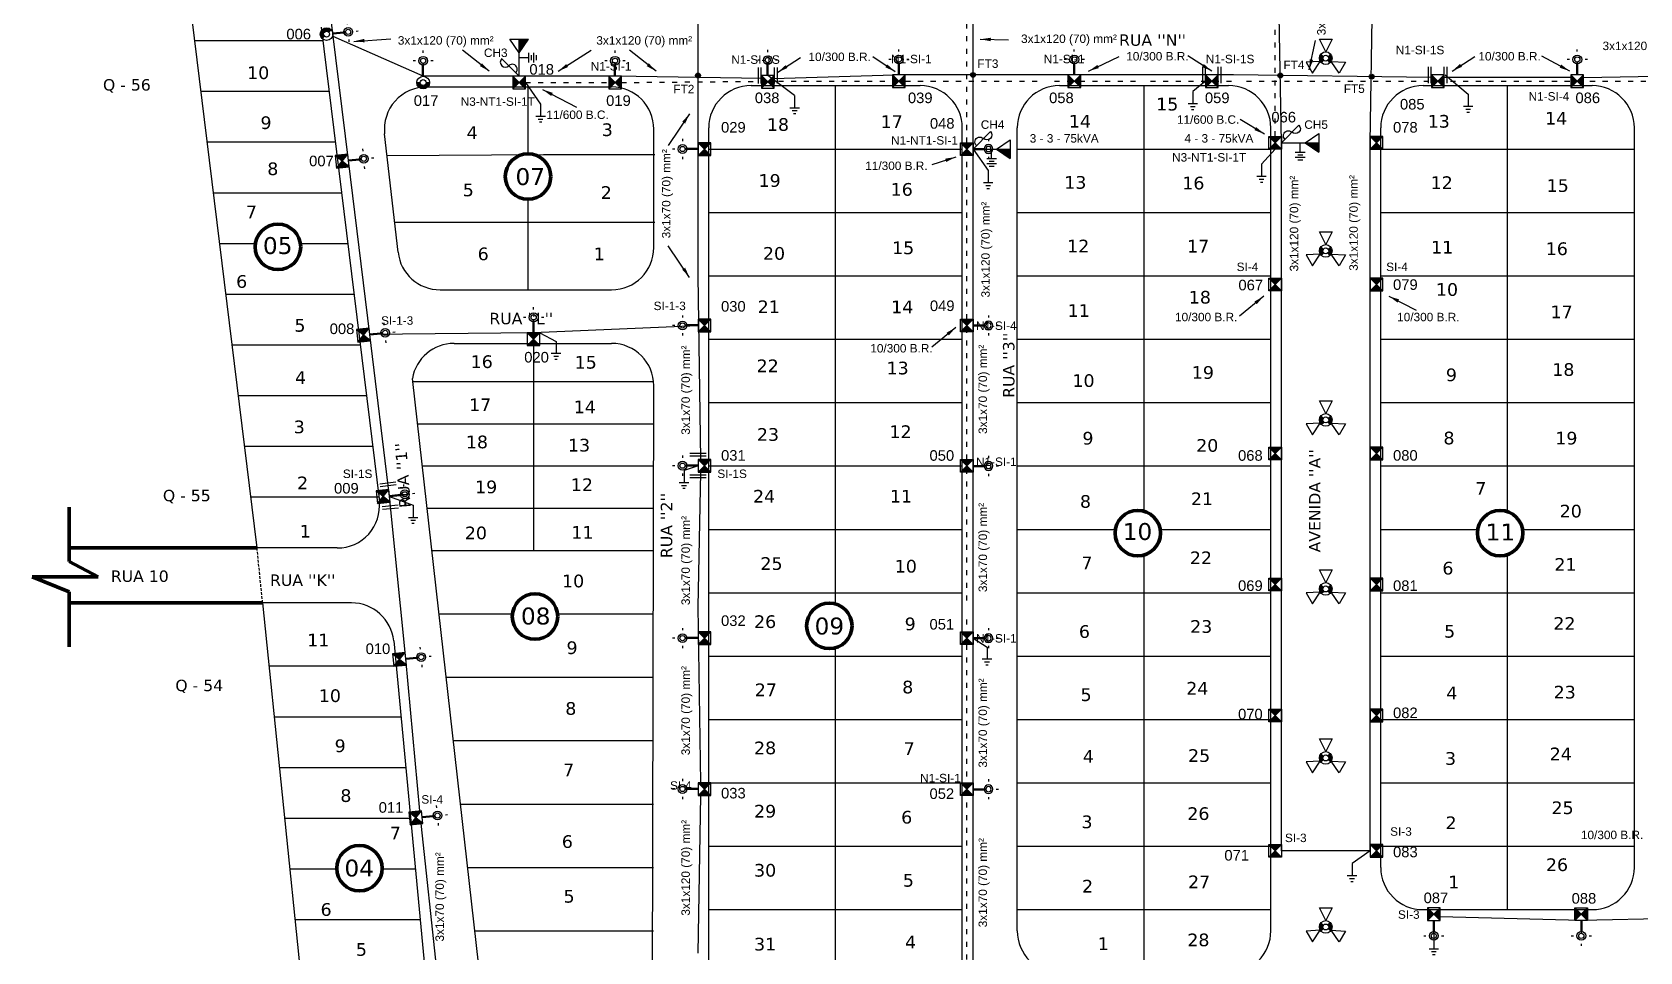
# Model space of a CAD drawing. Header units: millimetres. Extents: x 573 to 1525, y 204 to 1035.
# Drawn here: x 766 to 1146.4, y 544.7 to 762.4 of the extents above; entities that cross this region are included whole.
import ezdxf

# ---------------------------------------------------------------- set-up
doc = ezdxf.new("R2010")
doc.units = ezdxf.units.MM
doc.header["$LTSCALE"] = 0.1
doc.linetypes.add('ACAD_ISO03W100', pattern=[30, 12, -18])
doc.linetypes.add('DASHED2', pattern=[9.525, 6.35, -3.175])
for name, color, linetype in [('Aterramento do neutro', 7, 'Continuous'), ('Chave Seccionadora', 7, 'Continuous'), ('DIVISALOTE', 8, 'Continuous'), ('LAGO', 4, 'Continuous'), ('Linha de Alta', 7, 'ACAD_ISO03W100'), ('Linha de Baixa', 7, 'Continuous'), ('LOTEAMENTO', 7, 'Continuous'), ('Luminária', 7, 'Continuous'), ('Luminária Central', 7, 'Continuous'), ('Numero do Poste', 7, 'Continuous'), ('Posteamento Quadrado', 7, 'Continuous'), ('Posteamento_circular', 7, 'Continuous'), ('Posto de Transformação de 112-5kVA', 7, 'Continuous'), ('Posto de transformação de 75kVA', 7, 'Continuous'), ('SECCIONAMENTO', 7, 'Continuous'), ('TEXTO', 5, 'Continuous'), ('TEXTO_POSTES', 7, 'Continuous')]:
    doc.layers.add(name, color=color, linetype=linetype)
doc.styles.get("Standard").update_dxf_attribs({"font": 'arial.ttf'})
doc.styles.add('TEXTO ARQ', font='verdana.ttf', dxfattribs={"height": 0.13})
doc.dimstyles.new('ISO-25', dxfattribs={"dimtxt": 2.5, "dimasz": 2.5, "dimexe": 1.25, "dimexo": 0.625, "dimtad": 1, "dimtxsty": 'Standard', "dimcen": 2.5, "dimadec": 0, "dimazin": 0, "dimtfac": 1, "dimtmove": 0, "dimatfit": 3, "dimfxl": 1, "dimarcsym": 0})

# ---------------------------------------------------------------- blocks, each defined once
blk = doc.blocks.new('A$C36D80377')
at = {"layer": 'Posteamento Quadrado'}
h = blk.add_hatch(color=256, dxfattribs=at)
h.paths.add_polyline_path([(3, 3), (0, 3), (1.5, 1.5)])
h.paths.add_polyline_path([(1.5, 1.5), (0, 0), (3, 0)])
blk.add_hatch(color=256, dxfattribs=at).paths.add_polyline_path([(1.5, 1.5), (0, 0), (3, 0)])
for p, q in [((0, 3), (3, 0)), ((3, 3), (0, 0))]:
    blk.add_line(p, q, dxfattribs=at)
blk.add_lwpolyline([(0, 0), (3, 0), (3, 3), (0, 3)], close=True, dxfattribs=at)
blk = doc.blocks.new('A$C0ECB1C16')
at = {"layer": 'Luminária'}
for p, q in [((2.39, 4.77), (2.39, 4.24)), ((0.54, 2.39), (0, 2.39)), ((2.39, 0.54), (2.39, 0)), ((3.42, 2.51), (3, 2.46)), ((3, 2.32), (3.42, 2.27)), ((6.05, 2.39), (3.01, 2.39)), ((6.05, 2.51), (3.42, 2.51)), ((6.05, 2.27), (3.42, 2.27))]:
    blk.add_line(p, q, dxfattribs=at)
for radius in [1.04, 0.618]:
    blk.add_circle((2.39, 2.39), radius, dxfattribs=at)
blk = doc.blocks.new('A$C71C201EE')
at = {"layer": 'Luminária'}
for p, q in [((2.39, 5.51), (2.39, 6.05)), ((0.54, 3.66), (0, 3.66)), ((2.32, 3.05), (2.27, 2.63)), ((2.27, 0), (2.27, 2.63)), ((2.39, 0), (2.39, 3.04)), ((2.51, 2.63), (2.46, 3.05)), ((2.51, 0), (2.51, 2.63)), ((4.77, 3.66), (4.24, 3.66))]:
    blk.add_line(p, q, dxfattribs=at)
for radius in [1.04, 0.618]:
    blk.add_circle((2.39, 3.66), radius, dxfattribs=at)
blk = doc.blocks.new('A$C2C4B7220')
at = {"layer": 'Posteamento_circular'}
blk.add_hatch(color=256, dxfattribs=at).paths.add_polyline_path([(0, 1.5), (0.79, 1.5, -1), (2.21, 1.5), (3, 1.5, 1)])
for p, q in [((0.79, 1.5), (0, 1.5)), ((2.21, 1.5), (3, 1.5))]:
    blk.add_line(p, q, dxfattribs=at)
for radius in [1.5, 0.706]:
    blk.add_circle((1.5, 1.5), radius, dxfattribs=at)
blk = doc.blocks.new('A$C404656BC')
at = {"layer": 'SECCIONAMENTO'}
for p, q in [((0, 4.8), (0, 0)), ((0.84, 4.8), (0.84, 0))]:
    blk.add_line(p, q, dxfattribs=at)
blk = doc.blocks.new('A$C0726275B')
at = {"layer": 'Aterramento do neutro'}
for p, q in [((0, 1.12), (2.86, 1.12)), ((2.86, 0), (2.86, 2.25)), ((3.55, 0.56), (3.55, 1.69)), ((4.24, 0.84), (4.24, 1.41))]:
    blk.add_line(p, q, dxfattribs=at)
blk = doc.blocks.new('A$C17DE67E3')
at = {"layer": 'Chave Seccionadora'}
blk.add_line((0, 0), (4.15, 4.09), dxfattribs=at)
for centre, start, end in [((3.32, 3.26), 44.605, 224.442), ((1.64, 1.61), 224.442, 44.605)]:
    blk.add_arc(centre, 1.18, start, end, dxfattribs=at)

msp = doc.modelspace()

# ---------------------------------------------------------------- hatches: boundary and pattern name
at = {"layer": 'Linha de Baixa'}
h = msp.add_hatch(color=256, dxfattribs=at)
h.paths.add_polyline_path([(923.57, 752.09), (923.01, 752.09, 0.414214), (923.57, 751.53)])
h.paths.add_polyline_path([(923.57, 752.66, 0.414214), (923.01, 752.09), (923.57, 752.09)])
h.paths.add_polyline_path([(924.14, 752.09, 0.414214), (923.57, 752.66), (923.57, 752.09)])
h.paths.add_polyline_path([(923.57, 751.53, 0.414214), (924.14, 752.09), (923.57, 752.09)])
h = msp.add_hatch(color=256, dxfattribs=at)
h.paths.add_polyline_path([(988.65, 752.23), (988.08, 752.23, 0.414214), (988.65, 751.67)])
h.paths.add_polyline_path([(988.65, 752.8, 0.414214), (988.08, 752.23), (988.65, 752.23)])
h.paths.add_polyline_path([(989.21, 752.23, 0.414214), (988.65, 752.8), (988.65, 752.23)])
h.paths.add_polyline_path([(988.65, 751.67, 0.414214), (989.21, 752.23), (988.65, 752.23)])
h = msp.add_hatch(color=256, dxfattribs=at)
h.paths.add_polyline_path([(1061.35, 752.09), (1060.78, 752.09, 0.414214), (1061.35, 751.53)])
h.paths.add_polyline_path([(1061.35, 752.66, 0.414214), (1060.78, 752.09), (1061.35, 752.09)])
h.paths.add_polyline_path([(1061.92, 752.09, 0.414214), (1061.35, 752.66), (1061.35, 752.09)])
h.paths.add_polyline_path([(1061.35, 751.53, 0.414214), (1061.92, 752.09), (1061.35, 752.09)])
h = msp.add_hatch(color=256, dxfattribs=at)
h.paths.add_polyline_path([(1082.97, 751.82), (1082.4, 751.82, 0.414214), (1082.97, 751.26)])
h.paths.add_polyline_path([(1082.97, 752.39, 0.414214), (1082.4, 751.82), (1082.97, 751.82)])
h.paths.add_polyline_path([(1083.53, 751.82, 0.414214), (1082.97, 752.39), (1082.97, 751.82)])
h.paths.add_polyline_path([(1082.97, 751.26, 0.414214), (1083.53, 751.82), (1082.97, 751.82)])
at = {"layer": 'Luminária Central'}
h = msp.add_hatch(color=256, dxfattribs=at)
h.paths.add_polyline_path([(1071.4, 756.2, -0.198912), (1071.61, 756.69), (1071.05, 757.26, 0.198912), (1070.61, 756.2, 0.198912), (1071.05, 755.13), (1071.61, 755.7, -0.198912)])
h.paths.add_polyline_path([(1073.61, 756.2, 0.198912), (1073.17, 757.26), (1072.61, 756.69, -0.198912), (1072.82, 756.2, -0.198912), (1072.61, 755.7), (1073.17, 755.13, 0.198912)])
h = msp.add_hatch(color=256, dxfattribs=at)
h.paths.add_polyline_path([(1071.4, 710.6, -0.198912), (1071.61, 711.1), (1071.05, 711.66, 0.198912), (1070.61, 710.6, 0.198912), (1071.05, 709.54), (1071.61, 710.1, -0.198912)])
h.paths.add_polyline_path([(1073.61, 710.6, 0.198912), (1073.17, 711.66), (1072.61, 711.1, -0.198912), (1072.82, 710.6, -0.198912), (1072.61, 710.1), (1073.17, 709.54, 0.198912)])
h = msp.add_hatch(color=256, dxfattribs=at)
h.paths.add_polyline_path([(1071.4, 670.6, -0.198912), (1071.61, 671.1), (1071.05, 671.66, 0.198912), (1070.61, 670.6, 0.198912), (1071.05, 669.54), (1071.61, 670.1, -0.198912)])
h.paths.add_polyline_path([(1073.61, 670.6, 0.198912), (1073.17, 671.66), (1072.61, 671.1, -0.198912), (1072.82, 670.6, -0.198912), (1072.61, 670.1), (1073.17, 669.54, 0.198912)])
h = msp.add_hatch(color=256, dxfattribs=at)
h.paths.add_polyline_path([(1071.4, 630.6, -0.198912), (1071.61, 631.1), (1071.05, 631.66, 0.198912), (1070.61, 630.6, 0.198912), (1071.05, 629.54), (1071.61, 630.1, -0.198912)])
h.paths.add_polyline_path([(1073.61, 630.6, 0.198912), (1073.17, 631.66), (1072.61, 631.1, -0.198912), (1072.82, 630.6, -0.198912), (1072.61, 630.1), (1073.17, 629.54, 0.198912)])
h = msp.add_hatch(color=256, dxfattribs=at)
h.paths.add_polyline_path([(1071.4, 590.6, 0.198912), (1071.61, 590.1), (1071.05, 589.54, -0.198912), (1070.61, 590.6, -0.198912), (1071.05, 591.66), (1071.61, 591.1, 0.198912)])
h.paths.add_polyline_path([(1073.61, 590.6, -0.198912), (1073.17, 589.54), (1072.61, 590.1, 0.198912), (1072.82, 590.6, 0.198912), (1072.61, 591.1), (1073.17, 591.66, -0.198912)])
h = msp.add_hatch(color=256, dxfattribs=at)
h.paths.add_polyline_path([(1071.4, 550.6, 0.198912), (1071.61, 550.1), (1071.05, 549.54, -0.198912), (1070.61, 550.6, -0.198912), (1071.05, 551.66), (1071.61, 551.1, 0.198912)])
h.paths.add_polyline_path([(1073.61, 550.6, -0.198912), (1073.17, 549.54), (1072.61, 550.1, 0.198912), (1072.82, 550.6, 0.198912), (1072.61, 551.1), (1073.17, 551.66, -0.198912)])
at = {"layer": 'Posto de Transformação de 112-5kVA'}
for points in [[(997.45, 732.48), (997.45, 734.7), (994.22, 734.7)], [(1070.45, 733.98), (1070.45, 736.2), (1067.22, 736.2)]]:
    msp.add_hatch(color=256, dxfattribs=at).paths.add_polyline_path(points)
at = {"layer": 'Posto de transformação de 75kVA'}
msp.add_hatch(color=256, dxfattribs=at).paths.add_polyline_path([(883.45, 760.72), (881.24, 760.72), (881.24, 757.5)])

# ---------------------------------------------------------------- linework, layer by layer
at = {"layer": 'Aterramento do neutro'}
for p, q in [((882.74, 750.43), (886.32, 745.34)), ((946.43, 747.34), (940.07, 752.09)), ((1043.65, 750.73), (1040.63, 748.31)), ((1100.33, 752.23), (1105.78, 747.69)), ((988.65, 734.7), (992.23, 729.61)), ((1060.15, 734.7), (1056.91, 731.11)), ((886.18, 691.2), (889.99, 689.17)), ((923.57, 659.7), (920.27, 658.65)), ((850.56, 652.48), (856.16, 650.4)), ((988.65, 618.96), (991.95, 616.8)), ((1082.57, 568.65), (1078.31, 565.63)), ((1097.66, 552.16), (1097.66, 548.32))]:
    msp.add_line(p, q, dxfattribs=at)
at = {"layer": 'DIVISALOTE'}
for p, q in [((834.81, 760.29), (804.42, 760.29)), ((883.36, 733.56), (883.36, 749.39)), ((956.11, 627.03), (956.11, 749.7)), ((1029.11, 648.98), (1029.11, 749.7)), ((1115.11, 648.89), (1115.11, 749.7)), ((836.28, 748.29), (805.9, 748.29)), ((837.75, 736.29), (807.37, 736.29)), ((926.11, 734.7), (986.11, 734.7)), ((999.11, 734.7), (1059.11, 734.7)), ((1085.11, 734.7), (1145.11, 734.7)), ((850.01, 733.15), (886.98, 733.39)), ((886.98, 733.39), (913.36, 733.39)), ((839.23, 724.29), (808.84, 724.29)), ((883.36, 716.61), (883.36, 722.81)), ((926.11, 719.7), (986.11, 719.7)), ((999.11, 719.7), (1059.11, 719.7)), ((1085.11, 719.7), (1145.11, 719.7)), ((851.8, 717.39), (886.98, 717.39)), ((883.36, 701.39), (883.36, 716.61)), ((886.98, 717.39), (913.36, 717.39)), ((818.24, 712.29), (810.32, 712.29)), ((818.86, 712.29), (818.24, 712.29)), ((840.7, 712.29), (829.51, 712.29)), ((926.11, 704.7), (986.11, 704.7)), ((999.11, 704.7), (1059.11, 704.7)), ((1085.11, 704.7), (1145.11, 704.7)), ((842.17, 700.29), (811.79, 700.29)), ((884.68, 688.7), (884.68, 639.7)), ((926.11, 689.7), (986.11, 689.7)), ((999.11, 689.7), (1059.11, 689.7)), ((1085.11, 689.7), (1145.11, 689.7)), ((843.64, 688.29), (813.26, 688.29)), ((856.06, 679.7), (913.11, 679.7)), ((845.12, 676.29), (814.74, 676.29)), ((926.11, 674.7), (986.11, 674.7)), ((999.11, 674.7), (1059.11, 674.7)), ((1085.11, 674.7), (1145.11, 674.7)), ((857.2, 669.7), (913.09, 669.7)), ((846.59, 664.29), (816.21, 664.29)), ((858.33, 659.7), (913.08, 659.7)), ((926.11, 659.7), (986.11, 659.7)), ((999.11, 659.7), (1059.11, 659.7)), ((1085.11, 659.7), (1145.11, 659.7)), ((848.06, 652.29), (817.68, 652.29)), ((859.46, 649.7), (913.06, 649.7)), ((926.11, 644.7), (986.11, 644.7)), ((999.11, 644.7), (1022.32, 644.7)), ((1032.92, 644.7), (1037.89, 644.7)), ((1037.89, 644.7), (1059.11, 644.7)), ((1085.11, 644.7), (1108.04, 644.7)), ((1118.65, 644.7), (1123.89, 644.7)), ((1123.89, 644.7), (1145.11, 644.7)), ((860.59, 639.7), (913.04, 639.7)), ((1029.11, 635.92), (1029.11, 638.65)), ((1029.11, 539.7), (1029.11, 635.92)), ((1115.11, 635.92), (1115.11, 638.73)), ((1115.11, 554.7), (1115.11, 635.92)), ((926.11, 629.7), (951.55, 629.7)), ((951.55, 629.7), (986.11, 629.7)), ((999.11, 629.7), (1059.11, 629.7)), ((1085.11, 629.7), (1145.11, 629.7)), ((862.29, 624.7), (878.75, 624.7)), ((878.75, 624.7), (879.66, 624.7)), ((890.34, 624.7), (913.04, 624.7)), ((956.11, 613.42), (956.11, 616.68)), ((926.11, 614.7), (951.55, 614.7)), ((951.55, 614.7), (986.11, 614.7)), ((956.11, 494.7), (956.11, 613.42)), ((999.11, 614.7), (1059.11, 614.7)), ((1085.11, 614.7), (1145.11, 614.7)), ((852.14, 612.29), (822.03, 612.29)), ((863.99, 609.7), (913.04, 609.7)), ((853.28, 600.29), (823.26, 600.29)), ((926.11, 599.7), (986.11, 599.7)), ((999.11, 599.7), (1059.11, 599.7)), ((1085.11, 599.7), (1145.11, 599.7)), ((865.69, 594.7), (913.04, 594.7)), ((854.41, 588.29), (824.49, 588.29)), ((926.11, 584.7), (986.11, 584.7)), ((999.11, 584.7), (1059.11, 584.7)), ((1085.11, 584.7), (1145.11, 584.7)), ((867.39, 579.7), (913.04, 579.7)), ((855.55, 576.29), (825.72, 576.29)), ((926.11, 569.7), (986.11, 569.7)), ((999.11, 569.7), (1059.11, 569.7)), ((1085.11, 569.7), (1145.11, 569.7)), ((834.99, 564.29), (826.95, 564.29)), ((838.09, 564.29), (834.99, 564.29)), ((856.69, 564.29), (848.83, 564.29)), ((868.95, 564.7), (913.04, 564.7)), ((857.83, 552.29), (828.18, 552.29)), ((926.11, 554.7), (986.11, 554.7)), ((999.11, 554.7), (1059.11, 554.7)), ((870.68, 549.7), (913.04, 549.7))]:
    msp.add_line(p, q, dxfattribs=at)
at = {"layer": 'DIVISALOTE', "lineweight": 100}
for centre in [(883.36, 728.19), (824.18, 711.53), (1027.62, 643.81), (1113.35, 643.81), (885, 624.07), (954.65, 621.85), (843.46, 564.5)]:
    msp.add_circle(centre, 5.38, dxfattribs=at)
at = {"layer": 'LAGO', "lineweight": 100}
msp.add_open_spline([(1462.06, 644.1), (1462.61, 660.73), (1439.57, 700.1), (1468.2, 746.56), (1471.95, 812.75), (1473.83, 875.49), (1439.13, 926.99), (1429.75, 969.13), (1357.54, 1000.03), (1270.32, 1011.26), (1193.28, 969.83), (1129.53, 1001.82), (1072.08, 1023.48), (1030.82, 993.52), (981.75, 1026.02), (933.58, 999.02), (889.39, 1013.23), (858.55, 1024.06), (847.39, 1033.05), (845.53, 1034.69)], degree=3, knots=[469.927495, 469.927495, 469.927495, 469.927495, 515.302083, 561.553533, 627.177927, 687.327653, 765.941716, 803.044037, 895.803918, 992.150046, 1050.67284, 1148.336728, 1190.597263, 1233.672696, 1283.026556, 1336.757734, 1380.334038, 1416.623434, 1424.287961, 1424.287961, 1424.287961, 1424.287961], dxfattribs=at)
at = {"layer": 'Linha de Alta'}
for p, q in [((1060.15, 734.7), (1060.15, 776.2)), ((987.15, 736.2), (987.15, 774.7)), ((882.74, 750.43), (902.44, 750.43)), ((905.44, 750.43), (939.61, 750.73)), ((939.61, 750.73), (972.61, 750.73)), ((972.61, 750.73), (1004.91, 750.73)), ((1007.91, 750.73), (1027.61, 750.73)), ((1030.61, 750.73), (1050.31, 750.73)), ((1053.31, 750.73), (1098.61, 750.73)), ((1098.61, 750.73), (1131.61, 750.73)), ((1131.61, 750.73), (1171.61, 750.73)), ((987.15, 694.44), (987.15, 733.2)), ((987.15, 661.2), (987.15, 691.44)), ((987.15, 627.86), (987.15, 658.2)), ((987.15, 586.2), (987.15, 624.86)), ((987.15, 542.89), (987.15, 583.2))]:
    msp.add_line(p, q, dxfattribs=at)
at = {"layer": 'Linha de Baixa'}
for p, q in [((837.17, 762.04), (832.25, 802.42)), ((988.65, 734.7), (988.65, 776.2)), ((1061.65, 736.2), (1060.92, 774.98)), ((1082.57, 736.2), (1083.25, 774.92)), ((923.57, 742.4), (923.57, 770)), ((840.87, 732.01), (837.17, 762.04)), ((858.54, 751.93), (837.25, 761.34)), ((881.24, 751.93), (858.54, 751.93)), ((903.94, 751.93), (881.24, 751.93)), ((938.8, 751.35), (903.94, 751.93)), ((972.61, 752.23), (941.33, 751.3)), ((1012.61, 752.23), (972.61, 752.23)), ((1050.3, 752.23), (1012.61, 752.23)), ((1097.07, 751.65), (1050.3, 752.23)), ((1130.11, 751.59), (1100.13, 751.61)), ((1169.35, 752.23), (1133.11, 751.57)), ((923.57, 704.7), (923.57, 742.4)), ((988.65, 692.94), (988.65, 734.7)), ((1061.65, 702.65), (1061.65, 736.2)), ((1082.57, 702.65), (1082.57, 736.2)), ((845.9, 690.81), (840.87, 732.01)), ((924.22, 661.2), (923.57, 704.7)), ((1061.65, 662.65), (1061.65, 702.65)), ((1082.57, 662.65), (1082.57, 702.65)), ((923.46, 692.82), (884.68, 691.2)), ((988.65, 659.7), (988.65, 692.94)), ((884.68, 691.2), (845.89, 690.81)), ((850.56, 652.48), (845.9, 690.81)), ((1061.65, 631.65), (1061.65, 662.65)), ((1082.57, 631.65), (1082.57, 662.65)), ((923.57, 626.36), (924.22, 658.2)), ((988.65, 618.96), (988.65, 659.7)), ((854.46, 614.09), (850.56, 652.48)), ((1061.65, 600.65), (1061.65, 631.65)), ((1082.57, 600.65), (1082.57, 631.65)), ((924.2, 584.7), (923.57, 626.36)), ((988.65, 583.2), (988.65, 618.96)), ((857.74, 578.05), (854.46, 614.09)), ((1061.65, 568.65), (1061.65, 600.65)), ((1082.57, 568.65), (1082.57, 600.65)), ((988.65, 541.39), (988.65, 583.2)), ((923.57, 544.39), (924.2, 581.7)), ((861.74, 540.56), (858.07, 575.07)), ((1082.57, 568.65), (1061.65, 568.65)), ((1132.56, 552.16), (1099.16, 552.97)), ((1170.66, 552.95), (1132.56, 552.16))]:
    msp.add_line(p, q, dxfattribs=at)
for centre in [(923.57, 752.09), (988.65, 752.23), (1061.35, 752.09), (1082.97, 751.82)]:
    msp.add_circle(centre, 0.566, dxfattribs=at)
at = {"layer": 'LOTEAMENTO'}
for p, q in [((802.95, 772.29), (819.15, 640.29)), ((834.41, 763.5), (848.18, 651.31)), ((859.37, 749.39), (903.11, 749.39)), ((936.11, 749.7), (976.11, 749.7)), ((1009.11, 749.7), (1049.11, 749.7)), ((1095.11, 749.7), (1135.11, 749.7)), ((852.6, 710.26), (849.43, 738.26)), ((913.11, 711.39), (913.11, 739.39)), ((926.11, 504.7), (926.11, 739.7)), ((986.11, 504.7), (986.11, 739.7)), ((999.11, 549.7), (999.11, 739.7)), ((1059.11, 549.7), (1059.11, 739.7)), ((1085.11, 564.7), (1085.11, 739.7)), ((1145.11, 564.7), (1145.11, 739.7)), ((862.54, 701.39), (903.11, 701.39)), ((865.85, 688.7), (903.11, 688.7)), ((876.01, 503.55), (855.99, 680.36)), ((912.78, 504.68), (913.11, 678.7)), ((838.23, 640.29), (819.15, 640.29)), ((820.49, 627.29), (834.09, 494.7)), ((841.62, 627.29), (820.49, 627.29)), ((851.57, 618.31), (862.25, 505.64)), ((1095.11, 554.7), (1135.11, 554.7))]:
    msp.add_line(p, q, dxfattribs=at)
at = {"layer": 'LOTEAMENTO', "lineweight": 100}
for p, q in [((774.79, 649.97), (774.79, 637.06)), ((819.15, 640.29), (774.79, 640.29)), ((781.68, 633.44), (774.79, 637.06)), ((781.68, 633.44), (766.03, 633.44)), ((766.03, 633.44), (774.79, 629.93)), ((774.79, 629.93), (774.79, 616.91)), ((820.49, 627.29), (774.79, 627.29))]:
    msp.add_line(p, q, dxfattribs=at)
at = {"layer": 'LOTEAMENTO', "linetype": 'DASHED2'}
msp.add_line((819.15, 640.29), (820.49, 627.29), dxfattribs=at)
at = {"layer": 'LOTEAMENTO'}
for centre, start, end in [((859.37, 739.39), 90, 186.4608), ((903.11, 739.39), 0, 90), ((936.11, 739.7), 90, 180), ((976.11, 739.7), 0, 90), ((1009.11, 739.7), 90, 180), ((1049.11, 739.7), 0, 90), ((1095.11, 739.7), 90, 180), ((1135.11, 739.7), 0, 90), ((903.11, 711.39), 270, 0), ((862.54, 711.39), 186.4608, 270), ((865.85, 678.7), 90, 170.3931), ((903.11, 678.7), 0, 90), ((838.23, 650.29), 270, 5.8579), ((841.62, 617.29), 5.8579, 90), ((1095.11, 564.7), 180, 270), ((1135.11, 564.7), 270, 0), ((1009.11, 549.7), 180, 270), ((1049.11, 549.7), 270, 0)]:
    msp.add_arc(centre, 10, start, end, dxfattribs=at)
at = {"layer": 'Luminária'}
for points in [[(1073.61, 760.7), (1072.11, 757.7), (1072.11, 757.7), (1070.61, 760.7)], [(1068.96, 752.65), (1070.81, 755.45), (1070.81, 755.45), (1067.46, 755.24)], [(1075.26, 752.65), (1073.41, 755.45), (1073.41, 755.45), (1076.76, 755.24)], [(1073.61, 715.1), (1072.11, 712.1), (1072.11, 712.1), (1070.61, 715.1)], [(1068.96, 707.05), (1070.81, 709.85), (1070.81, 709.85), (1067.46, 709.65)], [(1075.26, 707.05), (1073.41, 709.85), (1073.41, 709.85), (1076.76, 709.65)], [(1073.61, 675.1), (1072.11, 672.1), (1072.11, 672.1), (1070.61, 675.1)], [(1068.96, 667.05), (1070.81, 669.85), (1070.81, 669.85), (1067.46, 669.65)], [(1075.26, 667.05), (1073.41, 669.85), (1073.41, 669.85), (1076.76, 669.65)], [(1073.61, 635.1), (1072.11, 632.1), (1072.11, 632.1), (1070.61, 635.1)], [(1068.96, 627.05), (1070.81, 629.85), (1070.81, 629.85), (1067.46, 629.65)], [(1075.26, 627.05), (1073.41, 629.85), (1073.41, 629.85), (1076.76, 629.65)], [(1073.61, 595.1), (1072.11, 592.1), (1072.11, 592.1), (1070.61, 595.1)], [(1068.96, 587.05), (1070.81, 589.85), (1070.81, 589.85), (1067.46, 589.65)], [(1075.26, 587.05), (1073.41, 589.85), (1073.41, 589.85), (1076.76, 589.65)], [(1073.61, 555.1), (1072.11, 552.1), (1072.11, 552.1), (1070.61, 555.1)], [(1068.96, 547.05), (1070.81, 549.85), (1070.81, 549.85), (1067.46, 549.65)], [(1075.26, 547.05), (1073.41, 549.85), (1073.41, 549.85), (1076.76, 549.65)]]:
    msp.add_lwpolyline(points, close=True, dxfattribs=at)
at = {"layer": 'Luminária Central'}
for p, q in [((1071.05, 755.13), (1071.61, 755.7)), ((1073.17, 755.13), (1072.61, 755.7)), ((1071.05, 709.54), (1071.61, 710.1)), ((1073.17, 709.54), (1072.61, 710.1)), ((1071.05, 669.54), (1071.61, 670.1)), ((1073.17, 669.54), (1072.61, 670.1)), ((1071.05, 629.54), (1071.61, 630.1)), ((1073.17, 629.54), (1072.61, 630.1)), ((1073.17, 591.66), (1072.61, 591.1)), ((1073.17, 551.66), (1072.61, 551.1))]:
    msp.add_line(p, q, dxfattribs=at)
for centre, radius in [((1072.11, 756.2), 1.5), ((1072.11, 756.2), 0.706), ((1072.11, 710.6), 1.5), ((1072.11, 710.6), 0.706), ((1072.11, 670.6), 1.5), ((1072.11, 670.6), 0.706), ((1072.11, 630.6), 1.5), ((1072.11, 630.6), 0.706), ((1072.11, 590.6), 1.5), ((1072.11, 590.6), 0.706), ((1072.11, 550.6), 1.5), ((1072.11, 550.6), 0.706)]:
    msp.add_circle(centre, radius, dxfattribs=at)
at = {"layer": 'Posto de Transformação de 112-5kVA'}
for p, q in [((1067.22, 736.2), (1070.45, 738.41)), ((1070.45, 738.41), (1070.45, 733.98)), ((988.65, 734.7), (997.45, 734.7)), ((993.05, 732.39), (993.05, 734.7)), ((994.22, 734.7), (997.45, 736.91)), ((994.22, 734.7), (997.45, 732.48)), ((997.45, 736.91), (997.45, 732.48)), ((1061.65, 736.2), (1070.45, 736.2)), ((1066.05, 733.89), (1066.05, 736.2)), ((1067.22, 736.2), (1070.45, 733.98)), ((994.23, 732.39), (991.87, 732.39)), ((994.23, 731.23), (991.87, 731.23)), ((992.46, 731.81), (993.64, 731.81)), ((992.46, 730.66), (993.64, 730.66)), ((1067.23, 733.89), (1064.87, 733.89)), ((1067.23, 732.73), (1064.87, 732.73)), ((1065.46, 733.31), (1066.64, 733.31)), ((1065.46, 732.16), (1066.64, 732.16))]:
    msp.add_line(p, q, dxfattribs=at)
at = {"layer": 'Posto de transformação de 75kVA'}
for p, q in [((881.24, 757.5), (879.03, 760.72)), ((879.03, 760.72), (883.45, 760.72)), ((881.24, 757.5), (883.45, 760.72)), ((881.24, 751.93), (881.24, 760.72)), ((883.55, 755.15), (883.55, 757.5)), ((884.7, 755.15), (884.7, 757.5)), ((881.24, 756.32), (883.55, 756.32)), ((884.12, 756.91), (884.12, 755.74)), ((885.28, 756.91), (885.28, 755.74))]:
    msp.add_line(p, q, dxfattribs=at)

# ---------------------------------------------------------------- block references
at = {"layer": 'Aterramento do neutro', "rotation": 270}
for p in [(945.31, 747.34), (1039.51, 748.31), (1104.66, 747.69), (885.2, 745.34), (1055.78, 731.11), (991.1, 729.61), (919.14, 658.65), (855.04, 650.4), (1077.19, 565.63), (1096.54, 548.32)]:
    msp.add_blockref('A$C0726275B', p, dxfattribs=at)
at = {"layer": 'Aterramento do neutro', "xscale": -1}
for p, rotation in [((891.11, 689.17), 90.00000000000192), ((993.08, 616.8), 90)]:
    msp.add_blockref('A$C0726275B', p, dxfattribs=dict(at, rotation=rotation))
at = {"layer": 'Chave Seccionadora', "rotation": 90}
msp.add_blockref('A$C17DE67E3', (881.24, 751.93), dxfattribs=at)
at = {"layer": 'Chave Seccionadora', "xscale": -1, "rotation": 270}
for p in [(988.65, 734.7), (1061.65, 736.2)]:
    msp.add_blockref('A$C17DE67E3', p, dxfattribs=at)
at = {"layer": 'Luminária'}
for p, rotation in [((842.94, 765.05), 186), ((846.63, 735.01), 186), ((851.66, 693.82), 186), ((856.31, 655.6), 186), ((860.22, 617.1), 186), ((864.08, 579.6), 186), ((1100.05, 546.11), 90), ((1134.95, 546.11), 90)]:
    msp.add_blockref('A$C0ECB1C16', p, dxfattribs=dict(at, rotation=rotation))
for name, p in [('A$C71C201EE', (856.15, 751.93)), ('A$C71C201EE', (901.55, 751.93)), ('A$C71C201EE', (937.69, 752.09)), ('A$C71C201EE', (968.72, 752.23)), ('A$C71C201EE', (1010.22, 752.23)), ('A$C71C201EE', (1129.22, 752.23)), ('A$C0ECB1C16', (917.53, 732.31)), ('A$C71C201EE', (882.29, 691.2)), ('A$C0ECB1C16', (917.53, 690.56)), ('A$C0ECB1C16', (917.51, 657.37)), ('A$C0ECB1C16', (917.53, 616.57)), ('A$C0ECB1C16', (917.51, 580.87))]:
    msp.add_blockref(name, p, dxfattribs=at)
at = {"layer": 'Luminária', "xscale": -1}
for p in [(994.69, 732.31), (994.69, 690.56), (994.69, 657.31), (994.69, 616.57), (994.69, 580.81)]:
    msp.add_blockref('A$C0ECB1C16', p, dxfattribs=at)
at = {"layer": 'Posteamento Quadrado'}
for p, rotation in [((879.74, 751.93), 270), ((902.44, 751.93), 270), ((938.57, 752.09), 270), ((969.61, 752.23), 270), ((1011.11, 752.23), 270), ((1043.65, 752.23), 270), ((1097.11, 752.23), 270), ((1130.11, 752.23), 270), ((840.71, 733.5), 186), ((845.74, 692.31), 186), ((850.39, 654.09), 186), ((854.3, 615.58), 186), ((858.16, 578.09), 186), ((1096.16, 555.16), 270)]:
    msp.add_blockref('A$C36D80377', p, dxfattribs=dict(at, rotation=rotation))
for p in [(923.57, 733.2), (1082.57, 734.7), (1082.57, 701.15), (923.57, 691.44), (883.18, 688.2), (1082.57, 661.15), (923.57, 658.2), (1082.57, 630.15), (923.57, 617.46), (1082.57, 599.15), (923.57, 581.7), (1082.57, 567.15)]:
    msp.add_blockref('A$C36D80377', p, dxfattribs=at)
at = {"layer": 'Posteamento Quadrado', "xscale": -1}
for p in [(988.65, 733.2), (1061.65, 734.7), (1061.65, 701.15), (988.65, 691.44), (1061.65, 661.15), (988.65, 658.2), (1061.65, 630.15), (988.65, 617.46), (1061.65, 599.15), (988.65, 581.7), (1061.65, 567.15)]:
    msp.add_blockref('A$C36D80377', p, dxfattribs=at)
at = {"layer": 'Posteamento Quadrado', "xscale": -1, "rotation": 269.9999999999972}
msp.add_blockref('A$C36D80377', (1131.06, 552.16), dxfattribs=at)
at = {"layer": 'Posteamento_circular'}
for p, rotation in [((835.69, 759.76), 45), ((859.95, 752.01), 183.4751779811627)]:
    msp.add_blockref('A$C2C4B7220', p, dxfattribs=dict(at, rotation=rotation))
at = {"layer": 'SECCIONAMENTO', "zscale": 0.8}
for p, xscale, yscale, rotation in [((938.53, 754.01), 0.8000000000000682, 0.7999999999999545, 180), ((941.7, 754.01), -0.8000000000000682, 0.7999999999999545, 180), ((1043.65, 754.15), 0.8000000000000682, 0.7999999999999545, 180), ((1046.65, 754.15), -0.8000000000000682, 0.7999999999999545, 180), ((1096.4, 754.15), -0.8000000000000682, 0.7999999999999545, 180), ((1100.8, 754.15), 0.8000000000000682, 0.7999999999999545, 180), ((921.65, 662), -0.8000000000000398, 0.7999999999999597, 270), ((848.27, 655.42), 0.8, 0.8, 276.736705047767), ((921.65, 657.55), 0.8000000000000398, 0.7999999999999597, 270), ((848.9, 649.37), -0.8, 0.8, 275.1532666294038)]:
    msp.add_blockref('A$C404656BC', p, dxfattribs=dict(at, xscale=xscale, yscale=yscale, rotation=rotation))

# ---------------------------------------------------------------- texts
at = {"layer": 'Numero do Poste', "char_height": 2.5, "width": 5.5819, "attachment_point": 1}
for s, insert in [('006', (826.18, 763.15)), ('018', (883.67, 754.79)), ('017', (856.32, 747.41)), ('019', (901.84, 747.41)), ('038', (937.02, 748.06)), ('039', (973.24, 748.06)), ('058', (1006.64, 748.06)), ('059', (1043.51, 748.06)), ('085', (1089.65, 746.55)), ('086', (1131.18, 748.06)), ('048', (978.44, 742.01)), ('066', (1059.23, 743.49)), ('029', (929.02, 741.09)), ('078', (1088.02, 741.09)), ('007', (831.56, 733.12)), ('067', (1051.44, 703.76)), ('079', (1088.02, 703.87)), ('030', (929.02, 698.72)), ('049', (978.44, 698.86)), ('008', (836.43, 693.41)), ('020', (882.46, 686.68)), ('031', (929.02, 663.45)), ('050', (978.35, 663.43)), ('068', (1051.35, 663.43)), ('080', (1088.02, 663.45)), ('009', (837.46, 655.67)), ('069', (1051.35, 632.63)), ('081', (1088.02, 632.62)), ('032', (929.02, 624.34)), ('051', (978.35, 623.48)), ('010', (844.93, 617.69)), ('070', (1051.35, 602.23)), ('082', (1088.02, 602.53)), ('033', (929.02, 583.52)), ('052', (978.35, 583.4)), ('011', (848.02, 580.14)), ('071', (1048.11, 568.82)), ('083', (1088.02, 569.61)), ('087', (1095.25, 558.74)), ('088', (1130.27, 558.62))]:
    msp.add_mtext(s, dxfattribs=dict(at, insert=insert))
at = {"layer": 'Posto de transformação de 75kVA', "char_height": 2, "width": 21.2089, "attachment_point": 1}
for s, insert in [('3 - 3 - 75kVA', (1002.06, 738.22)), ('4 - 3 - 75kVA', (1038.67, 738.22))]:
    msp.add_mtext(s, dxfattribs=dict(at, insert=insert))
at = {"layer": 'TEXTO', "style": 'TEXTO ARQ'}
for s, height, p in [("RUA ''N''", 2.7, (1023.19, 759.13)), ('10', 3, (816.89, 751.26)), ('Q - 56', 2.7, (782.78, 748.54)), ('15', 3, (1031.98, 743.83)), ('9', 3, (820.05, 739.43)), ('18', 3, (939.87, 739)), ('17', 3, (966.78, 739.67)), ('14', 3, (1011.32, 739.77)), ('13', 3, (1096.22, 739.76)), ('14', 3, (1124, 740.48)), ('4', 3, (868.83, 737.07)), ('3', 3, (900.8, 737.77)), ('8', 3, (821.66, 728.53)), ('07', 4, (880.39, 726.18)), ('19', 3, (937.9, 725.75)), ('16', 3, (969.15, 723.65)), ('13', 3, (1010.22, 725.3)), ('16', 3, (1038.15, 725.15)), ('12', 3, (1096.91, 725.24)), ('15', 3, (1124.36, 724.56)), ('5', 3, (867.91, 723.52)), ('2', 3, (900.55, 722.9)), ('7', 3, (816.61, 718.33)), ('05', 4, (820.63, 709.86)), ('6', 3, (871.44, 708.39)), ('1', 3, (898.91, 708.38)), ('20', 3, (938.93, 708.5)), ('15', 3, (969.48, 709.82)), ('12', 3, (1010.91, 710.24)), ('17', 3, (1039.29, 710.21)), ('11', 3, (1097.03, 709.97)), ('16', 3, (1124.15, 709.61)), ('6', 3, (814.29, 701.86)), ('18', 3, (1039.69, 698.12)), ('10', 3, (1098.16, 699.96)), ('21', 3, (937.68, 695.86)), ('14', 3, (969.28, 695.84)), ('11', 3, (1011.03, 694.97)), ('17', 3, (1125.29, 694.67)), ('5', 3, (828.08, 691.47)), ("RUA ''L''", 2.7, (874.2, 693.24)), ('16', 3, (869.78, 682.88)), ('15', 3, (894.38, 682.73)), ('22', 3, (937.43, 681.89)), ('4', 3, (828.23, 679.12)), ('13', 3, (968.18, 681.37)), ('10', 3, (1012.16, 678.4)), ('19', 3, (1040.41, 680.32)), ('9', 3, (1100.52, 679.76)), ('18', 3, (1125.69, 681.02)), ('17', 3, (869.41, 672.67)), ('14', 3, (894.18, 672.17)), ('3', 3, (827.92, 667.44)), ('18', 3, (868.65, 663.88)), ('13', 3, (892.8, 663.12)), ('23', 3, (937.5, 665.65)), ('12', 3, (968.87, 666.31)), ('9', 3, (1014.52, 664.76)), ('20', 3, (1041.44, 663.06)), ('8', 3, (1099.94, 664.81)), ('19', 3, (1126.41, 664.78)), ('2', 3, (828.71, 654.19)), ('19', 3, (870.82, 653.24)), ('12', 3, (893.48, 653.76)), ('7', 3, (1107.48, 652.87)), ('Q - 55', 2.7, (796.96, 651.35)), ('24', 3, (936.58, 651.03)), ('11', 3, (968.99, 651.04)), ('8', 3, (1013.94, 649.81)), ('21', 3, (1040.19, 650.43)), ('20', 3, (1127.44, 647.52)), ('1', 3, (829.36, 642.75)), ('20', 3, (868.4, 642.35)), ('11', 3, (893.6, 642.48)), ('10', 4, (1024.06, 642.19)), ('11', 4, (1109.92, 642.06)), ('22', 3, (1039.94, 636.46)), ('25', 3, (938.34, 635.11)), ('10', 3, (970.12, 634.47)), ('7', 3, (1014.29, 635.26)), ('6', 3, (1099.69, 634.02)), ('21', 3, (1126.19, 634.89)), ('RUA 10', 2.7, (784.63, 632.27)), ("RUA ''K''", 2.7, (822.3, 631.32)), ('10', 3, (891.4, 630.98)), ('08', 4, (881.68, 622.19)), ('26', 3, (936.83, 621.36)), ('09', 4, (951.16, 619.83)), ('9', 3, (972.47, 620.82)), ('22', 3, (1125.94, 620.92)), ('6', 3, (1013.69, 619.02)), ('23', 3, (1040.01, 620.21)), ('5', 3, (1100.09, 619.07)), ('11', 3, (831.1, 617)), ('9', 3, (892.46, 615.19)), ('Q - 54', 2.7, (799.9, 606.41)), ('8', 3, (971.89, 605.88)), ('24', 3, (1039.09, 605.59)), ('10', 3, (833.85, 603.84)), ('27', 3, (937, 605.22)), ('5', 3, (1014.09, 604.07)), ('4', 3, (1100.61, 604.45)), ('23', 3, (1126.01, 604.67)), ('8', 3, (892.17, 600.82)), ('9', 3, (837.6, 591.98)), ('28', 3, (936.83, 591.47)), ('7', 3, (972.24, 591.33)), ('4', 3, (1014.61, 589.45)), ('25', 3, (1039.51, 589.67)), ('3', 3, (1100.3, 588.98)), ('24', 3, (1125.09, 590.05)), ('7', 3, (891.66, 586.27)), ('8', 3, (838.95, 580.19)), ('29', 3, (936.83, 576.5)), ('26', 3, (1039.34, 575.93)), ('25', 3, (1125.51, 577.32)), ('6', 3, (971.64, 575.08)), ('3', 3, (1014.3, 573.98)), ('2', 3, (1100.43, 573.76)), ('7', 3, (850.66, 571.32)), ('6', 3, (891.35, 569.31)), ('26', 3, (1124.19, 563.84)), ('04', 4, (839.92, 562.55)), ('30', 3, (936.83, 562.52)), ('5', 3, (972.04, 560.14)), ('5', 3, (891.75, 556.36)), ('2', 3, (1014.43, 558.76)), ('27', 3, (1039.51, 559.78)), ('1', 3, (1101.08, 559.74)), ('6', 3, (834.27, 553.24)), ('31', 3, (936.83, 545.04)), ('4', 3, (972.56, 545.51)), ('1', 3, (1018.16, 545.14)), ('28', 3, (1039.34, 546.04)), ('5', 3, (842.62, 543.78))]:
    msp.add_text(s, height=height, dxfattribs=at).set_placement(p)
for s, rotation, p in [("RUA ''3''", 90, (998.43, 675.81)), ("RUA ''1''", 94.0794, (855.62, 649.89)), ("AVENIDA ''A''", 90, (1070.85, 639.24)), ("RUA ''2''", 90, (917.46, 637.89))]:
    msp.add_text(s, height=2.7, rotation=rotation, dxfattribs=at).set_placement(p)
at = {"layer": 'TEXTO_POSTES', "char_height": 2, "width": 27.3017, "attachment_point": 1, "rotation": 90}
for s, insert in [('3x1x120 (70) mm²', (1070.05, 761.61)), ('3x1x70 (70) mm²', (915.04, 713.56)), ('3x1x120 (70) mm²', (1063.59, 705.73)), ('3x1x120 (70) mm²', (1077.67, 705.88)), ('3x1x120 (70) mm²', (990.59, 699.57)), ('3x1x70 (70) mm²', (919.64, 667.09)), ('3x1x70 (70) mm²', (989.95, 667.28)), ('3x1x70 (70) mm²', (989.95, 629.85)), ('3x1x70 (70) mm²', (919.64, 626.76)), ('3x1x70 (70) mm²', (919.64, 591.24)), ('3x1x70 (70) mm²', (989.95, 588.32)), ('3x1x120 (70) mm²', (919.64, 553.28)), ('3x1x70 (70) mm²', (989.95, 550.53)), ('3x1x70 (70) mm²', (861.44, 547.16))]:
    msp.add_mtext(s, dxfattribs=dict(at, insert=insert))
at = {"layer": 'TEXTO_POSTES', "char_height": 2, "attachment_point": 1}
for s, insert, width in [('3x1x120 (70) mm²', (852.55, 761.4), 27.3017), ('3x1x120 (70) mm²', (899.52, 761.4), 27.3017), ('3x1x120 (70) mm²', (1000.01, 761.79), 27.3017), ('CH3', (872.92, 758.48), 16.3629), ('10/300 B.R.', (949.71, 757.52), 15.603), ('N1-SI-1', (969.23, 757), 16.6665), ('N1-SI-1', (1005.38, 757), 16.6665), ('10/300 B.R.', (1024.89, 757.65), 19.2659), ('N1-SI-1S', (1043.73, 757), 16.6665), ('N1-SI-1S', (1088.67, 759.12), 9.6181), ('10/300 B.R.', (1108.21, 757.65), 15.4616), ('3x1x120 (70) mm²', (1137.58, 760.11), 27.3017), ('N1-SI-1', (898.19, 755.28), 15.4531), ('N1-SI-1S', (931.44, 756.86), 16.6665), ('FT3', (989.68, 755.9), 5.8901), ('FT4', (1062.09, 755.62), 5.8901), ('FT2', (917.74, 749.89), 5.8901), ('FT5', (1076.36, 749.97), 5.8901), ('N3-NT1-SI-1T', (867.42, 746.92), 9.6181), ('N1-SI-4', (1120.09, 748.16), 9.6181), ('11/600 B.C.', (887.69, 743.81), 15.4531), ('11/600 B.C.', (1036.89, 742.67), 16.3187), ('CH4', (990.48, 741.48), 16.3629), ('CH5', (1067.02, 741.48), 16.3629), ('N1-NT1-SI-1', (969.25, 737.74), 16.6665), ('11/300 B.R.', (963.14, 731.73), 17.7702), ('N3-NT1-SI-1T', (1035.74, 733.73), 19.8397), ('SI-4', (1051.01, 707.82), 7.9254), ('SI-4', (1086.39, 707.82), 7.9254), ('SI-1-3', (913.07, 698.58), 8.5256), ('SI-1-3', (848.59, 695.11), 8.5256), ('N1-SI-4', (989.33, 693.89), 8.5256), ('10/300 B.R.', (1036.43, 695.94), 15.2711), ('10/300 B.R.', (1088.99, 695.94), 23.2929), ('10/300 B.R.', (964.34, 688.55), 15.4484), ('SI-1S', (839.54, 658.85), 8.5256), ('SI-1S', (928.14, 658.85), 8.5256), ('N1-SI-1', (989.33, 661.7), 8.5256), ('N1-SI-1', (989.33, 619.91), 8.5256), ('N1-SI-1', (976.12, 586.84), 8.5256), ('SI-4', (916.94, 585.08), 8.5256), ('SI-4', (858.11, 581.79), 8.5256), ('SI-3', (1062.44, 572.69), 9.6181), ('SI-3', (1087.33, 574.19), 9.6181), ('10/300 B.R.', (1132.47, 573.39), 18.3413), ('SI-3', (1089.18, 554.54), 9.6181)]:
    msp.add_mtext(s, dxfattribs=dict(at, insert=insert, width=width))

# ---------------------------------------------------------------- leaders
at = {"layer": 'TEXTO_POSTES'}
for points in [[(842.15, 760.18), (850.9, 760.81)], [(990.35, 760.68), (997, 760.5)], [(874.19, 753.1), (867.87, 758.06)], [(890.49, 753.1), (898.26, 758.06)], [(913.65, 753.1), (907.33, 758.06)], [(1068.19, 753.42), (1069.66, 760.35)], [(942.44, 752.86), (947.82, 756.35)], [(970.22, 753), (964.95, 756.49)], [(1016, 753.13), (1023.19, 756.63)], [(1045.15, 753.13), (1039.43, 756.75)], [(1102, 753.13), (1107.38, 756.63)], [(1129.83, 753.13), (1123.24, 756.69)], [(886.81, 748.77), (894.86, 744.58)], [(921.58, 743.03), (916.54, 735.51)], [(1057.57, 738.24), (1051.86, 741.68)], [(984.57, 732.79), (978.86, 730.97)], [(921.58, 704.29), (916.54, 711.81)], [(1057.42, 699.88), (1051.71, 695.18)], [(1087.05, 699.88), (1093.48, 696.57)], [(984.57, 692.49), (978.86, 687.79)]]:
    msp.add_leader(points, dimstyle='ISO-25', override={"dimgap": 0.625, "dimtad": 0}, dxfattribs=at)

doc.saveas('drawing.dxf')
